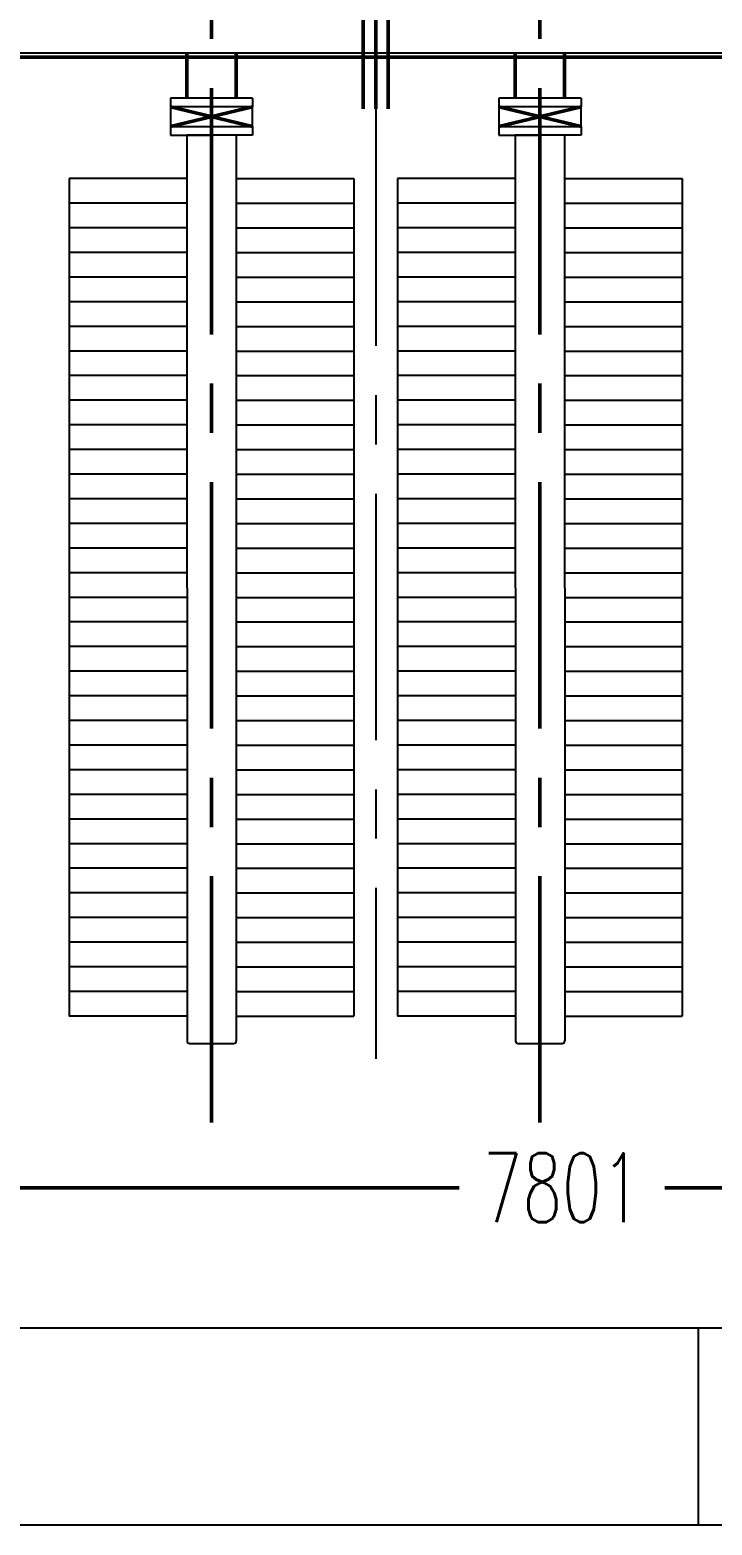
# Model space of a CAD drawing. Header units: millimetres. Extents: x 71406 to 93150, y 2492 to 17792.
# Drawn here: x 76297 to 77543, y 2582 to 5314 of the extents above; entities that cross this region are included whole.
import ezdxf

# ---------------------------------------------------------------- set-up
doc = ezdxf.new("R2010")
doc.units = ezdxf.units.MM
doc.header["$LTSCALE"] = 360
doc.linetypes.add('CENTER', pattern=[2, 1.25, -0.25, 0.25, -0.25])
doc.linetypes.add('DIVIDE', pattern=[1.25, 0.5, -0.25, 0, -0.25, 0, -0.25])
for name, color, linetype, lineweight in [('0粗实线层', 7, 'Continuous', 50), ('2中心线层', 1, 'CENTER', 25), ('6标注层', 3, 'Continuous', 25)]:
    doc.layers.add(name, color=color, linetype=linetype, lineweight=lineweight)
for name, color, linetype in [('2', 2, 'CENTER'), ('5', 3, 'Continuous'), ('6', 4, 'DIVIDE')]:
    doc.layers.add(name, color=color, linetype=linetype)
doc.styles.add('TH_GBDIM', font='txt.shx', dxfattribs={"width": 0.67, "bigfont": 'hztxt.shx'})
doc.dimstyles.new('TH_GBDIM', dxfattribs={"dimscale": 36, "dimtxt": 3.5, "dimasz": 2.5, "dimexe": 2, "dimexo": 0, "dimgap": 1.5, "dimtad": 0, "dimtoh": 1, "dimdec": 1, "dimdsep": 46, "dimtxsty": 'TH_GBDIM', "dimcen": 2.5, "dimclrd": 3, "dimclre": 3, "dimclrt": 6, "dimadec": 0, "dimazin": 2, "dimtfac": 0.714286, "dimtdec": 1, "dimtmove": 0, "dimatfit": 3, "dimfxl": 2, "dimtzin": 0, "dimlwd": -1, "dimlwe": -1, "dimarcsym": 0})

# ---------------------------------------------------------------- blocks, each defined once
blk = doc.blocks.new('A$C480E185F')
at = {"color": 1, "linetype": 'CENTER'}
for p, q in [((-2110, -3405.6), (-2110, -1291)), ((-1510, -3405.6), (-1510, -1291))]:
    blk.add_line(p, q, dxfattribs=at)
at = {"color": 0}
for p, q in [((-2155, -1450), (-2155, -1534)), ((-2065, -1450), (-2065, -1534)), ((-1555, -1450), (-1555, -1534)), ((-1465, -1450), (-1465, -1534)), ((-2035, -1550), (-2185, -1586)), ((-2185, -1550), (-2035, -1586)), ((-2035, -1550), (-2185, -1586)), ((-2185, -1550), (-2035, -1586)), ((-2035, -1550), (-2185, -1586)), ((-2185, -1550), (-2035, -1586)), ((-2035, -1550), (-2185, -1586)), ((-2185, -1550), (-2035, -1586)), ((-1435, -1550), (-1585, -1586)), ((-1585, -1550), (-1435, -1586)), ((-1435, -1550), (-1585, -1586)), ((-1585, -1550), (-1435, -1586)), ((-1435, -1550), (-1585, -1586)), ((-1585, -1550), (-1435, -1586)), ((-1435, -1550), (-1585, -1586)), ((-1585, -1550), (-1435, -1586))]:
    blk.add_line(p, q, dxfattribs=at)
at = {"layer": '0粗实线层', "color": 0}
for p, q in [((-1833, -1182.5), (-1833, -1553.5)), ((-1810, -1182.5), (-1810, -1553.5)), ((-1787, -1182.5), (-1787, -1553.5)), ((-5267, -1459.5), (1647, -1459.5))]:
    blk.add_line(p, q, dxfattribs=at)
at = {"layer": '5', "color": 0}
for p, q in [((-2035, -1534), (-2185, -1534)), ((-2185, -1534), (-2185, -1550)), ((-2035, -1534), (-2185, -1534)), ((-2185, -1534), (-2185, -1550)), ((-2035, -1534), (-2185, -1534)), ((-2185, -1534), (-2185, -1550)), ((-2035, -1534), (-2185, -1534)), ((-2185, -1534), (-2185, -1550)), ((-2035, -1550), (-2185, -1550)), ((-2185, -1550), (-2185, -1586)), ((-2035, -1550), (-2185, -1550)), ((-2185, -1550), (-2185, -1586)), ((-2035, -1550), (-2185, -1550)), ((-2185, -1550), (-2185, -1586)), ((-2035, -1550), (-2185, -1550)), ((-2185, -1550), (-2185, -1586)), ((-2035, -1534), (-2035, -1550)), ((-2035, -1534), (-2035, -1550)), ((-2035, -1534), (-2035, -1550)), ((-2035, -1534), (-2035, -1550)), ((-2035, -1586), (-2035, -1550)), ((-2035, -1586), (-2035, -1550)), ((-2035, -1586), (-2035, -1550)), ((-2035, -1586), (-2035, -1550)), ((-1435, -1534), (-1585, -1534)), ((-1585, -1534), (-1585, -1550)), ((-1435, -1534), (-1585, -1534)), ((-1585, -1534), (-1585, -1550)), ((-1435, -1534), (-1585, -1534)), ((-1585, -1534), (-1585, -1550)), ((-1435, -1534), (-1585, -1534)), ((-1585, -1534), (-1585, -1550)), ((-1435, -1550), (-1585, -1550)), ((-1585, -1550), (-1585, -1586)), ((-1435, -1550), (-1585, -1550)), ((-1585, -1550), (-1585, -1586)), ((-1435, -1550), (-1585, -1550)), ((-1585, -1550), (-1585, -1586)), ((-1435, -1550), (-1585, -1550)), ((-1585, -1550), (-1585, -1586)), ((-1435, -1534), (-1435, -1550)), ((-1435, -1534), (-1435, -1550)), ((-1435, -1534), (-1435, -1550)), ((-1435, -1534), (-1435, -1550)), ((-1435, -1586), (-1435, -1550)), ((-1435, -1586), (-1435, -1550)), ((-1435, -1586), (-1435, -1550)), ((-1435, -1586), (-1435, -1550)), ((-2185, -1586), (-2185, -1602)), ((-2185, -1586), (-2035, -1586)), ((-2185, -1586), (-2185, -1602)), ((-2185, -1586), (-2035, -1586)), ((-2185, -1586), (-2185, -1602)), ((-2185, -1586), (-2035, -1586)), ((-2185, -1586), (-2185, -1602)), ((-2185, -1586), (-2035, -1586)), ((-2185, -1602), (-2110, -1602)), ((-2185, -1602), (-2110, -1602)), ((-2185, -1602), (-2110, -1602)), ((-2185, -1602), (-2110, -1602)), ((-2110, -1602), (-2155, -1602)), ((-2110, -1602), (-2155, -1602)), ((-2110, -1602), (-2155, -1602)), ((-2110, -1602), (-2155, -1602)), ((-2155, -1602), (-2154.5, -3256)), ((-2035, -1602), (-2110, -1602)), ((-2035, -1602), (-2110, -1602)), ((-2035, -1602), (-2110, -1602)), ((-2035, -1602), (-2110, -1602)), ((-2065, -1602), (-2064.5, -3256)), ((-2035, -1586), (-2035, -1602)), ((-2035, -1586), (-2035, -1602)), ((-2035, -1586), (-2035, -1602)), ((-2035, -1586), (-2035, -1602)), ((-1585, -1586), (-1585, -1602)), ((-1585, -1586), (-1435, -1586)), ((-1585, -1586), (-1585, -1602)), ((-1585, -1586), (-1435, -1586)), ((-1585, -1586), (-1585, -1602)), ((-1585, -1586), (-1435, -1586)), ((-1585, -1586), (-1585, -1602)), ((-1585, -1586), (-1435, -1586)), ((-1585, -1602), (-1510, -1602)), ((-1585, -1602), (-1510, -1602)), ((-1585, -1602), (-1510, -1602)), ((-1585, -1602), (-1510, -1602)), ((-1510, -1602), (-1555, -1602)), ((-1510, -1602), (-1555, -1602)), ((-1510, -1602), (-1555, -1602)), ((-1510, -1602), (-1555, -1602)), ((-1555, -1602), (-1554.5, -3256)), ((-1435, -1602), (-1510, -1602)), ((-1435, -1602), (-1510, -1602)), ((-1435, -1602), (-1510, -1602)), ((-1435, -1602), (-1510, -1602)), ((-1465, -1602), (-1464.5, -3256)), ((-1435, -1586), (-1435, -1602)), ((-1435, -1586), (-1435, -1602)), ((-1435, -1586), (-1435, -1602)), ((-1435, -1586), (-1435, -1602)), ((-2370, -1681), (-2370, -3211)), ((-2155, -1681), (-2370, -1681)), ((-2065, -1681), (-1850, -1681)), ((-1850, -1681), (-1850, -3211)), ((-1770, -1681), (-1770, -3211)), ((-1555, -1681), (-1770, -1681)), ((-1465, -1681), (-1250, -1681)), ((-1250, -1681), (-1250, -3211)), ((-2155, -3211), (-2370, -3211)), ((-2155, -3211), (-2370, -3211)), ((-2155, -3211), (-2370, -3211)), ((-2155, -3211), (-2370, -3211)), ((-2155, -3211), (-2370, -3211)), ((-2155, -3211), (-2370, -3211)), ((-2155, -3211), (-2370, -3211)), ((-2155, -3211), (-2370, -3211)), ((-2155, -3211), (-2370, -3211)), ((-2155, -3211), (-2370, -3211)), ((-2155, -3211), (-2370, -3211)), ((-2155, -3211), (-2370, -3211)), ((-2155, -3211), (-2370, -3211)), ((-2155, -3211), (-2370, -3211)), ((-2155, -3211), (-2370, -3211)), ((-2155, -3211), (-2370, -3211)), ((-2065, -3211), (-1850, -3211)), ((-2065, -3211), (-1850, -3211)), ((-2065, -3211), (-1850, -3211)), ((-2065, -3211), (-1850, -3211)), ((-2065, -3211), (-1850, -3211)), ((-2065, -3211), (-1850, -3211)), ((-2065, -3211), (-1850, -3211)), ((-2065, -3211), (-1850, -3211)), ((-2065, -3211), (-1850, -3211)), ((-2065, -3211), (-1850, -3211)), ((-2065, -3211), (-1850, -3211)), ((-2065, -3211), (-1850, -3211)), ((-2065, -3211), (-1850, -3211)), ((-2065, -3211), (-1850, -3211)), ((-2065, -3211), (-1850, -3211)), ((-2065, -3211), (-1850, -3211)), ((-1555, -3211), (-1770, -3211)), ((-1555, -3211), (-1770, -3211)), ((-1555, -3211), (-1770, -3211)), ((-1555, -3211), (-1770, -3211)), ((-1555, -3211), (-1770, -3211)), ((-1555, -3211), (-1770, -3211)), ((-1555, -3211), (-1770, -3211)), ((-1555, -3211), (-1770, -3211)), ((-1555, -3211), (-1770, -3211)), ((-1555, -3211), (-1770, -3211)), ((-1555, -3211), (-1770, -3211)), ((-1555, -3211), (-1770, -3211)), ((-1555, -3211), (-1770, -3211)), ((-1555, -3211), (-1770, -3211)), ((-1555, -3211), (-1770, -3211)), ((-1555, -3211), (-1770, -3211)), ((-1465, -3211), (-1250, -3211)), ((-1465, -3211), (-1250, -3211)), ((-1465, -3211), (-1250, -3211)), ((-1465, -3211), (-1250, -3211)), ((-1465, -3211), (-1250, -3211)), ((-1465, -3211), (-1250, -3211)), ((-1465, -3211), (-1250, -3211)), ((-1465, -3211), (-1250, -3211)), ((-1465, -3211), (-1250, -3211)), ((-1465, -3211), (-1250, -3211)), ((-1465, -3211), (-1250, -3211)), ((-1465, -3211), (-1250, -3211)), ((-1465, -3211), (-1250, -3211)), ((-1465, -3211), (-1250, -3211)), ((-1465, -3211), (-1250, -3211)), ((-1465, -3211), (-1250, -3211)), ((-2149.5, -3261), (-2069.5, -3261)), ((-1549.5, -3261), (-1469.5, -3261))]:
    blk.add_line(p, q, dxfattribs=at)
at = {"layer": '5', "color": 2}
for p, q in [((-2155, -1726), (-2370, -1726)), ((-2065, -1726), (-1850, -1726)), ((-1555, -1726), (-1770, -1726)), ((-1465, -1726), (-1250, -1726)), ((-2155, -1771), (-2370, -1771)), ((-2065, -1771), (-1850, -1771)), ((-1555, -1771), (-1770, -1771)), ((-1465, -1771), (-1250, -1771)), ((-2155, -1816), (-2370, -1816)), ((-2065, -1816), (-1850, -1816)), ((-1555, -1816), (-1770, -1816)), ((-1465, -1816), (-1250, -1816)), ((-2155, -1861), (-2370, -1861)), ((-2065, -1861), (-1850, -1861)), ((-1555, -1861), (-1770, -1861)), ((-1465, -1861), (-1250, -1861)), ((-2155, -1906), (-2370, -1906)), ((-2065, -1906), (-1850, -1906)), ((-1555, -1906), (-1770, -1906)), ((-1465, -1906), (-1250, -1906)), ((-2155, -1951), (-2370, -1951)), ((-2065, -1951), (-1850, -1951)), ((-1555, -1951), (-1770, -1951)), ((-1465, -1951), (-1250, -1951)), ((-2155, -1996), (-2370, -1996)), ((-2065, -1996), (-1850, -1996)), ((-1555, -1996), (-1770, -1996)), ((-1465, -1996), (-1250, -1996)), ((-2155, -2041), (-2370, -2041)), ((-2065, -2041), (-1850, -2041)), ((-1555, -2041), (-1770, -2041)), ((-1465, -2041), (-1250, -2041)), ((-2155, -2086), (-2370, -2086)), ((-2065, -2086), (-1850, -2086)), ((-1555, -2086), (-1770, -2086)), ((-1465, -2086), (-1250, -2086)), ((-2155, -2131), (-2370, -2131)), ((-2065, -2131), (-1850, -2131)), ((-1555, -2131), (-1770, -2131)), ((-1465, -2131), (-1250, -2131)), ((-2155, -2176), (-2370, -2176)), ((-2065, -2176), (-1850, -2176)), ((-1555, -2176), (-1770, -2176)), ((-1465, -2176), (-1250, -2176)), ((-2155, -2221), (-2370, -2221)), ((-2065, -2221), (-1850, -2221)), ((-1555, -2221), (-1770, -2221)), ((-1465, -2221), (-1250, -2221)), ((-2155, -2266), (-2370, -2266)), ((-2065, -2266), (-1850, -2266)), ((-1555, -2266), (-1770, -2266)), ((-1465, -2266), (-1250, -2266)), ((-2155, -2311), (-2370, -2311)), ((-2065, -2311), (-1850, -2311)), ((-1555, -2311), (-1770, -2311)), ((-1465, -2311), (-1250, -2311)), ((-2155, -2356), (-2370, -2356)), ((-2065, -2356), (-1850, -2356)), ((-1555, -2356), (-1770, -2356)), ((-1465, -2356), (-1250, -2356)), ((-2155, -2401), (-2370, -2401)), ((-2155, -2401), (-2362.5, -2401)), ((-2065, -2401), (-1850, -2401)), ((-2065, -2401), (-1857.5, -2401)), ((-1555, -2401), (-1770, -2401)), ((-1555, -2401), (-1762.5, -2401)), ((-1465, -2401), (-1250, -2401)), ((-1465, -2401), (-1257.5, -2401)), ((-2155, -2446), (-2370, -2446)), ((-2155, -2446), (-2362.5, -2446)), ((-2065, -2446), (-1850, -2446)), ((-2065, -2446), (-1857.5, -2446)), ((-1555, -2446), (-1770, -2446)), ((-1555, -2446), (-1762.5, -2446)), ((-1465, -2446), (-1250, -2446)), ((-1465, -2446), (-1257.5, -2446)), ((-2155, -2491), (-2370, -2491)), ((-2155, -2491), (-2370, -2491)), ((-2065, -2491), (-1850, -2491)), ((-2065, -2491), (-1850, -2491)), ((-1555, -2491), (-1770, -2491)), ((-1555, -2491), (-1770, -2491)), ((-1465, -2491), (-1250, -2491)), ((-1465, -2491), (-1250, -2491)), ((-2155, -2536), (-2370, -2536)), ((-2155, -2536), (-2370, -2536)), ((-2065, -2536), (-1850, -2536)), ((-2065, -2536), (-1850, -2536)), ((-2065, -2536), (-1850, -2536)), ((-1555, -2536), (-1770, -2536)), ((-1555, -2536), (-1770, -2536)), ((-1465, -2536), (-1250, -2536)), ((-1465, -2536), (-1250, -2536)), ((-1465, -2536), (-1250, -2536)), ((-2155, -2581), (-2370, -2581)), ((-2155, -2581), (-2370, -2581)), ((-2155, -2581), (-2370, -2581)), ((-2155, -2581), (-2370, -2581)), ((-2065, -2581), (-1850, -2581)), ((-2065, -2581), (-1850, -2581)), ((-2065, -2581), (-1850, -2581)), ((-2065, -2581), (-1850, -2581)), ((-2065, -2581), (-1850, -2581)), ((-1555, -2581), (-1770, -2581)), ((-1555, -2581), (-1770, -2581)), ((-1555, -2581), (-1770, -2581)), ((-1555, -2581), (-1770, -2581)), ((-1465, -2581), (-1250, -2581)), ((-1465, -2581), (-1250, -2581)), ((-1465, -2581), (-1250, -2581)), ((-1465, -2581), (-1250, -2581)), ((-1465, -2581), (-1250, -2581)), ((-2155, -2626), (-2370, -2626)), ((-2155, -2626), (-2370, -2626)), ((-2155, -2626), (-2370, -2626)), ((-2155, -2626), (-2370, -2626)), ((-2155, -2626), (-2370, -2626)), ((-2155, -2626), (-2370, -2626)), ((-2155, -2626), (-2370, -2626)), ((-2065, -2626), (-1850, -2626)), ((-2065, -2626), (-1850, -2626)), ((-2065, -2626), (-1850, -2626)), ((-2065, -2626), (-1850, -2626)), ((-2065, -2626), (-1850, -2626)), ((-2065, -2626), (-1850, -2626)), ((-2065, -2626), (-1850, -2626)), ((-1555, -2626), (-1770, -2626)), ((-1555, -2626), (-1770, -2626)), ((-1555, -2626), (-1770, -2626)), ((-1555, -2626), (-1770, -2626)), ((-1555, -2626), (-1770, -2626)), ((-1555, -2626), (-1770, -2626)), ((-1555, -2626), (-1770, -2626)), ((-1465, -2626), (-1250, -2626)), ((-1465, -2626), (-1250, -2626)), ((-1465, -2626), (-1250, -2626)), ((-1465, -2626), (-1250, -2626)), ((-1465, -2626), (-1250, -2626)), ((-1465, -2626), (-1250, -2626)), ((-1465, -2626), (-1250, -2626)), ((-2155, -2671), (-2370, -2671)), ((-2155, -2671), (-2370, -2671)), ((-2155, -2671), (-2370, -2671)), ((-2155, -2671), (-2370, -2671)), ((-2065, -2671), (-1850, -2671)), ((-2065, -2671), (-1850, -2671)), ((-2065, -2671), (-1850, -2671)), ((-2065, -2671), (-1850, -2671)), ((-2065, -2671), (-1850, -2671)), ((-1555, -2671), (-1770, -2671)), ((-1555, -2671), (-1770, -2671)), ((-1555, -2671), (-1770, -2671)), ((-1555, -2671), (-1770, -2671)), ((-1465, -2671), (-1250, -2671)), ((-1465, -2671), (-1250, -2671)), ((-1465, -2671), (-1250, -2671)), ((-1465, -2671), (-1250, -2671)), ((-1465, -2671), (-1250, -2671)), ((-2155, -2716), (-2370, -2716)), ((-2155, -2716), (-2370, -2716)), ((-2155, -2716), (-2370, -2716)), ((-2155, -2716), (-2370, -2716)), ((-2155, -2716), (-2370, -2716)), ((-2155, -2716), (-2370, -2716)), ((-2155, -2716), (-2370, -2716)), ((-2065, -2716), (-1850, -2716)), ((-2065, -2716), (-1850, -2716)), ((-2065, -2716), (-1850, -2716)), ((-2065, -2716), (-1850, -2716)), ((-2065, -2716), (-1850, -2716)), ((-2065, -2716), (-1850, -2716)), ((-2065, -2716), (-1850, -2716)), ((-1555, -2716), (-1770, -2716)), ((-1555, -2716), (-1770, -2716)), ((-1555, -2716), (-1770, -2716)), ((-1555, -2716), (-1770, -2716)), ((-1555, -2716), (-1770, -2716)), ((-1555, -2716), (-1770, -2716)), ((-1555, -2716), (-1770, -2716)), ((-1465, -2716), (-1250, -2716)), ((-1465, -2716), (-1250, -2716)), ((-1465, -2716), (-1250, -2716)), ((-1465, -2716), (-1250, -2716)), ((-1465, -2716), (-1250, -2716)), ((-1465, -2716), (-1250, -2716)), ((-1465, -2716), (-1250, -2716)), ((-2155, -2761), (-2370, -2761)), ((-2155, -2761), (-2370, -2761)), ((-2155, -2761), (-2370, -2761)), ((-2155, -2761), (-2370, -2761)), ((-2065, -2761), (-1850, -2761)), ((-2065, -2761), (-1850, -2761)), ((-2065, -2761), (-1850, -2761)), ((-2065, -2761), (-1850, -2761)), ((-2065, -2761), (-1850, -2761)), ((-1555, -2761), (-1770, -2761)), ((-1555, -2761), (-1770, -2761)), ((-1555, -2761), (-1770, -2761)), ((-1555, -2761), (-1770, -2761)), ((-1465, -2761), (-1250, -2761)), ((-1465, -2761), (-1250, -2761)), ((-1465, -2761), (-1250, -2761)), ((-1465, -2761), (-1250, -2761)), ((-1465, -2761), (-1250, -2761)), ((-2155, -2806), (-2370, -2806)), ((-2155, -2806), (-2370, -2806)), ((-2155, -2806), (-2370, -2806)), ((-2155, -2806), (-2370, -2806)), ((-2155, -2806), (-2370, -2806)), ((-2155, -2806), (-2370, -2806)), ((-2155, -2806), (-2370, -2806)), ((-2065, -2806), (-1850, -2806)), ((-2065, -2806), (-1850, -2806)), ((-2065, -2806), (-1850, -2806)), ((-2065, -2806), (-1850, -2806)), ((-2065, -2806), (-1850, -2806)), ((-2065, -2806), (-1850, -2806)), ((-2065, -2806), (-1850, -2806)), ((-1555, -2806), (-1770, -2806)), ((-1555, -2806), (-1770, -2806)), ((-1555, -2806), (-1770, -2806)), ((-1555, -2806), (-1770, -2806)), ((-1555, -2806), (-1770, -2806)), ((-1555, -2806), (-1770, -2806)), ((-1555, -2806), (-1770, -2806)), ((-1465, -2806), (-1250, -2806)), ((-1465, -2806), (-1250, -2806)), ((-1465, -2806), (-1250, -2806)), ((-1465, -2806), (-1250, -2806)), ((-1465, -2806), (-1250, -2806)), ((-1465, -2806), (-1250, -2806)), ((-1465, -2806), (-1250, -2806)), ((-2155, -2851), (-2370, -2851)), ((-2155, -2851), (-2370, -2851)), ((-2155, -2851), (-2370, -2851)), ((-2155, -2851), (-2370, -2851)), ((-2155, -2851), (-2370, -2851)), ((-2065, -2851), (-1850, -2851)), ((-2065, -2851), (-1850, -2851)), ((-2065, -2851), (-1850, -2851)), ((-2065, -2851), (-1850, -2851)), ((-2065, -2851), (-1850, -2851)), ((-2065, -2851), (-1850, -2851)), ((-2065, -2851), (-1850, -2851)), ((-2065, -2851), (-1850, -2851)), ((-2065, -2851), (-1850, -2851)), ((-2065, -2851), (-1850, -2851)), ((-1555, -2851), (-1770, -2851)), ((-1555, -2851), (-1770, -2851)), ((-1555, -2851), (-1770, -2851)), ((-1555, -2851), (-1770, -2851)), ((-1555, -2851), (-1770, -2851)), ((-1465, -2851), (-1250, -2851)), ((-1465, -2851), (-1250, -2851)), ((-1465, -2851), (-1250, -2851)), ((-1465, -2851), (-1250, -2851)), ((-1465, -2851), (-1250, -2851)), ((-1465, -2851), (-1250, -2851)), ((-1465, -2851), (-1250, -2851)), ((-1465, -2851), (-1250, -2851)), ((-1465, -2851), (-1250, -2851)), ((-1465, -2851), (-1250, -2851)), ((-2155, -2896), (-2370, -2896)), ((-2155, -2896), (-2370, -2896)), ((-2155, -2896), (-2370, -2896)), ((-2155, -2896), (-2370, -2896)), ((-2155, -2896), (-2370, -2896)), ((-2155, -2896), (-2370, -2896)), ((-2155, -2896), (-2370, -2896)), ((-2155, -2896), (-2370, -2896)), ((-2065, -2896), (-1850, -2896)), ((-2065, -2896), (-1850, -2896)), ((-2065, -2896), (-1850, -2896)), ((-2065, -2896), (-1850, -2896)), ((-2065, -2896), (-1850, -2896)), ((-2065, -2896), (-1850, -2896)), ((-2065, -2896), (-1850, -2896)), ((-2065, -2896), (-1850, -2896)), ((-2065, -2896), (-1850, -2896)), ((-2065, -2896), (-1850, -2896)), ((-2065, -2896), (-1850, -2896)), ((-2065, -2896), (-1850, -2896)), ((-2065, -2896), (-1850, -2896)), ((-2065, -2896), (-1850, -2896)), ((-1555, -2896), (-1770, -2896)), ((-1555, -2896), (-1770, -2896)), ((-1555, -2896), (-1770, -2896)), ((-1555, -2896), (-1770, -2896)), ((-1555, -2896), (-1770, -2896)), ((-1555, -2896), (-1770, -2896)), ((-1555, -2896), (-1770, -2896)), ((-1555, -2896), (-1770, -2896)), ((-1465, -2896), (-1250, -2896)), ((-1465, -2896), (-1250, -2896)), ((-1465, -2896), (-1250, -2896)), ((-1465, -2896), (-1250, -2896)), ((-1465, -2896), (-1250, -2896)), ((-1465, -2896), (-1250, -2896)), ((-1465, -2896), (-1250, -2896)), ((-1465, -2896), (-1250, -2896)), ((-1465, -2896), (-1250, -2896)), ((-1465, -2896), (-1250, -2896)), ((-1465, -2896), (-1250, -2896)), ((-1465, -2896), (-1250, -2896)), ((-1465, -2896), (-1250, -2896)), ((-1465, -2896), (-1250, -2896)), ((-2155, -2941), (-2370, -2941)), ((-2155, -2941), (-2370, -2941)), ((-2155, -2941), (-2370, -2941)), ((-2155, -2941), (-2370, -2941)), ((-2155, -2941), (-2370, -2941)), ((-2065, -2941), (-1850, -2941)), ((-2065, -2941), (-1850, -2941)), ((-2065, -2941), (-1850, -2941)), ((-2065, -2941), (-1850, -2941)), ((-2065, -2941), (-1850, -2941)), ((-2065, -2941), (-1850, -2941)), ((-2065, -2941), (-1850, -2941)), ((-2065, -2941), (-1850, -2941)), ((-2065, -2941), (-1850, -2941)), ((-2065, -2941), (-1850, -2941)), ((-1555, -2941), (-1770, -2941)), ((-1555, -2941), (-1770, -2941)), ((-1555, -2941), (-1770, -2941)), ((-1555, -2941), (-1770, -2941)), ((-1555, -2941), (-1770, -2941)), ((-1465, -2941), (-1250, -2941)), ((-1465, -2941), (-1250, -2941)), ((-1465, -2941), (-1250, -2941)), ((-1465, -2941), (-1250, -2941)), ((-1465, -2941), (-1250, -2941)), ((-1465, -2941), (-1250, -2941)), ((-1465, -2941), (-1250, -2941)), ((-1465, -2941), (-1250, -2941)), ((-1465, -2941), (-1250, -2941)), ((-1465, -2941), (-1250, -2941)), ((-2155, -2986), (-2370, -2986)), ((-2155, -2986), (-2370, -2986)), ((-2155, -2986), (-2370, -2986)), ((-2155, -2986), (-2370, -2986)), ((-2155, -2986), (-2370, -2986)), ((-2155, -2986), (-2370, -2986)), ((-2155, -2986), (-2370, -2986)), ((-2155, -2986), (-2370, -2986)), ((-2065, -2986), (-1850, -2986)), ((-2065, -2986), (-1850, -2986)), ((-2065, -2986), (-1850, -2986)), ((-2065, -2986), (-1850, -2986)), ((-2065, -2986), (-1850, -2986)), ((-2065, -2986), (-1850, -2986)), ((-2065, -2986), (-1850, -2986)), ((-2065, -2986), (-1850, -2986)), ((-2065, -2986), (-1850, -2986)), ((-2065, -2986), (-1850, -2986)), ((-2065, -2986), (-1850, -2986)), ((-2065, -2986), (-1850, -2986)), ((-2065, -2986), (-1850, -2986)), ((-2065, -2986), (-1850, -2986)), ((-1555, -2986), (-1770, -2986)), ((-1555, -2986), (-1770, -2986)), ((-1555, -2986), (-1770, -2986)), ((-1555, -2986), (-1770, -2986)), ((-1555, -2986), (-1770, -2986)), ((-1555, -2986), (-1770, -2986)), ((-1555, -2986), (-1770, -2986)), ((-1555, -2986), (-1770, -2986)), ((-1465, -2986), (-1250, -2986)), ((-1465, -2986), (-1250, -2986)), ((-1465, -2986), (-1250, -2986)), ((-1465, -2986), (-1250, -2986)), ((-1465, -2986), (-1250, -2986)), ((-1465, -2986), (-1250, -2986)), ((-1465, -2986), (-1250, -2986)), ((-1465, -2986), (-1250, -2986)), ((-1465, -2986), (-1250, -2986)), ((-1465, -2986), (-1250, -2986)), ((-1465, -2986), (-1250, -2986)), ((-1465, -2986), (-1250, -2986)), ((-1465, -2986), (-1250, -2986)), ((-1465, -2986), (-1250, -2986)), ((-2155, -3031), (-2370, -3031)), ((-2155, -3031), (-2370, -3031)), ((-2155, -3031), (-2370, -3031)), ((-2155, -3031), (-2370, -3031)), ((-2155, -3031), (-2370, -3031)), ((-2155, -3031), (-2370, -3031)), ((-2155, -3031), (-2370, -3031)), ((-2155, -3031), (-2370, -3031)), ((-2155, -3031), (-2370, -3031)), ((-2155, -3031), (-2370, -3031)), ((-2065, -3031), (-1850, -3031)), ((-2065, -3031), (-1850, -3031)), ((-2065, -3031), (-1850, -3031)), ((-2065, -3031), (-1850, -3031)), ((-2065, -3031), (-1850, -3031)), ((-2065, -3031), (-1850, -3031)), ((-2065, -3031), (-1850, -3031)), ((-2065, -3031), (-1850, -3031)), ((-2065, -3031), (-1850, -3031)), ((-2065, -3031), (-1850, -3031)), ((-1555, -3031), (-1770, -3031)), ((-1555, -3031), (-1770, -3031)), ((-1555, -3031), (-1770, -3031)), ((-1555, -3031), (-1770, -3031)), ((-1555, -3031), (-1770, -3031)), ((-1555, -3031), (-1770, -3031)), ((-1555, -3031), (-1770, -3031)), ((-1555, -3031), (-1770, -3031)), ((-1555, -3031), (-1770, -3031)), ((-1555, -3031), (-1770, -3031)), ((-1465, -3031), (-1250, -3031)), ((-1465, -3031), (-1250, -3031)), ((-1465, -3031), (-1250, -3031)), ((-1465, -3031), (-1250, -3031)), ((-1465, -3031), (-1250, -3031)), ((-1465, -3031), (-1250, -3031)), ((-1465, -3031), (-1250, -3031)), ((-1465, -3031), (-1250, -3031)), ((-1465, -3031), (-1250, -3031)), ((-1465, -3031), (-1250, -3031)), ((-2155, -3076), (-2370, -3076)), ((-2155, -3076), (-2370, -3076)), ((-2155, -3076), (-2370, -3076)), ((-2155, -3076), (-2370, -3076)), ((-2155, -3076), (-2370, -3076)), ((-2155, -3076), (-2370, -3076)), ((-2155, -3076), (-2370, -3076)), ((-2155, -3076), (-2370, -3076)), ((-2155, -3076), (-2370, -3076)), ((-2155, -3076), (-2370, -3076)), ((-2065, -3076), (-1850, -3076)), ((-2065, -3076), (-1850, -3076)), ((-2065, -3076), (-1850, -3076)), ((-2065, -3076), (-1850, -3076)), ((-2065, -3076), (-1850, -3076)), ((-2065, -3076), (-1850, -3076)), ((-2065, -3076), (-1850, -3076)), ((-2065, -3076), (-1850, -3076)), ((-2065, -3076), (-1850, -3076)), ((-2065, -3076), (-1850, -3076)), ((-1555, -3076), (-1770, -3076)), ((-1555, -3076), (-1770, -3076)), ((-1555, -3076), (-1770, -3076)), ((-1555, -3076), (-1770, -3076)), ((-1555, -3076), (-1770, -3076)), ((-1555, -3076), (-1770, -3076)), ((-1555, -3076), (-1770, -3076)), ((-1555, -3076), (-1770, -3076)), ((-1555, -3076), (-1770, -3076)), ((-1555, -3076), (-1770, -3076)), ((-1465, -3076), (-1250, -3076)), ((-1465, -3076), (-1250, -3076)), ((-1465, -3076), (-1250, -3076)), ((-1465, -3076), (-1250, -3076)), ((-1465, -3076), (-1250, -3076)), ((-1465, -3076), (-1250, -3076)), ((-1465, -3076), (-1250, -3076)), ((-1465, -3076), (-1250, -3076)), ((-1465, -3076), (-1250, -3076)), ((-1465, -3076), (-1250, -3076)), ((-2155, -3121), (-2370, -3121)), ((-2155, -3121), (-2370, -3121)), ((-2155, -3121), (-2370, -3121)), ((-2155, -3121), (-2370, -3121)), ((-2155, -3121), (-2370, -3121)), ((-2155, -3121), (-2370, -3121)), ((-2155, -3121), (-2370, -3121)), ((-2155, -3121), (-2370, -3121)), ((-2155, -3121), (-2370, -3121)), ((-2155, -3121), (-2370, -3121)), ((-2065, -3121), (-1850, -3121)), ((-2065, -3121), (-1850, -3121)), ((-2065, -3121), (-1850, -3121)), ((-2065, -3121), (-1850, -3121)), ((-2065, -3121), (-1850, -3121)), ((-2065, -3121), (-1850, -3121)), ((-2065, -3121), (-1850, -3121)), ((-2065, -3121), (-1850, -3121)), ((-2065, -3121), (-1850, -3121)), ((-2065, -3121), (-1850, -3121)), ((-1555, -3121), (-1770, -3121)), ((-1555, -3121), (-1770, -3121)), ((-1555, -3121), (-1770, -3121)), ((-1555, -3121), (-1770, -3121)), ((-1555, -3121), (-1770, -3121)), ((-1555, -3121), (-1770, -3121)), ((-1555, -3121), (-1770, -3121)), ((-1555, -3121), (-1770, -3121)), ((-1555, -3121), (-1770, -3121)), ((-1555, -3121), (-1770, -3121)), ((-1465, -3121), (-1250, -3121)), ((-1465, -3121), (-1250, -3121)), ((-1465, -3121), (-1250, -3121)), ((-1465, -3121), (-1250, -3121)), ((-1465, -3121), (-1250, -3121)), ((-1465, -3121), (-1250, -3121)), ((-1465, -3121), (-1250, -3121)), ((-1465, -3121), (-1250, -3121)), ((-1465, -3121), (-1250, -3121)), ((-1465, -3121), (-1250, -3121)), ((-2155, -3166), (-2370, -3166)), ((-2155, -3166), (-2370, -3166)), ((-2155, -3166), (-2370, -3166)), ((-2155, -3166), (-2370, -3166)), ((-2155, -3166), (-2370, -3166)), ((-2155, -3166), (-2370, -3166)), ((-2155, -3166), (-2370, -3166)), ((-2155, -3166), (-2370, -3166)), ((-2155, -3166), (-2370, -3166)), ((-2155, -3166), (-2370, -3166)), ((-2065, -3166), (-1850, -3166)), ((-2065, -3166), (-1850, -3166)), ((-2065, -3166), (-1850, -3166)), ((-2065, -3166), (-1850, -3166)), ((-2065, -3166), (-1850, -3166)), ((-2065, -3166), (-1850, -3166)), ((-2065, -3166), (-1850, -3166)), ((-2065, -3166), (-1850, -3166)), ((-2065, -3166), (-1850, -3166)), ((-2065, -3166), (-1850, -3166)), ((-1555, -3166), (-1770, -3166)), ((-1555, -3166), (-1770, -3166)), ((-1555, -3166), (-1770, -3166)), ((-1555, -3166), (-1770, -3166)), ((-1555, -3166), (-1770, -3166)), ((-1555, -3166), (-1770, -3166)), ((-1555, -3166), (-1770, -3166)), ((-1555, -3166), (-1770, -3166)), ((-1555, -3166), (-1770, -3166)), ((-1555, -3166), (-1770, -3166)), ((-1465, -3166), (-1250, -3166)), ((-1465, -3166), (-1250, -3166)), ((-1465, -3166), (-1250, -3166)), ((-1465, -3166), (-1250, -3166)), ((-1465, -3166), (-1250, -3166)), ((-1465, -3166), (-1250, -3166)), ((-1465, -3166), (-1250, -3166)), ((-1465, -3166), (-1250, -3166)), ((-1465, -3166), (-1250, -3166)), ((-1465, -3166), (-1250, -3166))]:
    blk.add_line(p, q, dxfattribs=at)
at = {"layer": '5', "color": 0}
for centre, start, end in [((-2149.5, -3256), 180, 270), ((-2069.5, -3256), 270, 0), ((-1549.5, -3256), 180, 270), ((-1469.5, -3256), 270, 0)]:
    blk.add_arc(centre, 5, start, end, dxfattribs=at)
at = {"layer": '6', "color": 6, "linetype": 'ByBlock'}
for p, q in [((-5267, -1451.5), (-2336.3, -1451.5)), ((-2387, -1451.5), (1647, -1451.5))]:
    blk.add_line(p, q, dxfattribs=at)
blk = doc.blocks.new('*D895')
at = {"layer": '0粗实线层', "color": 3, "transparency": 16777216}
for p, q in [((81169, 8504.7), (81169, 3126.7)), ((73368.4, 3512.3), (73368.4, 3126.7)), ((73458.4, 3198.7), (77081, 3198.7)), ((81079, 3198.7), (77456.4, 3198.7))]:
    blk.add_line(p, q, dxfattribs=at)
for points in [[(73458.4, 3213.7), (73458.4, 3183.7), (73368.4, 3198.7)], [(81079, 3213.7), (81079, 3183.7), (81169, 3198.7)]]:
    blk.add_solid(points, dxfattribs=at)
at = {"layer": 'Defpoints', "color": 0, "transparency": 16777216}
for p in [(81169, 8504.7), (73368.4, 3512.3), (81169, 3198.7)]:
    blk.add_point(p, dxfattribs=at)
at = {"layer": '0粗实线层', "color": 6, "transparency": 16777216, "insert": (77268.7, 3198.7), "char_height": 126, "attachment_point": 5, "style": 'TH_GBDIM'}
blk.add_mtext('7801', dxfattribs=at)

msp = doc.modelspace()

# ---------------------------------------------------------------- linework, layer by layer
at = {"layer": '2', "linetype": 'ByBlock'}
msp.add_line((92610.159, 2942.468), (72486.159, 2942.468), dxfattribs=at)
at = {"layer": '2中心线层'}
msp.add_line((76928.351, 10226.439), (76928.351, 3434.476), dxfattribs=at)
at = {"layer": '6标注层', "linetype": 'ByBlock'}
for p, q in [((77517.159, 2942.468), (77517.159, 2582.468)), ((92970.159, 2582.468), (71586.159, 2582.468))]:
    msp.add_line(p, q, dxfattribs=at)

# ---------------------------------------------------------------- block references
at = {"layer": '0粗实线层'}
msp.add_blockref('A$C480E185F', (78738.351, 6723.295), dxfattribs=at)

# ---------------------------------------------------------------- dimensions: what is measured, and where the dimension line sits
dim = msp.add_linear_dim(base=(81169.047, 3198.735), p1=(73368.351, 3512.295), p2=(81169.047, 8504.744), dimstyle='TH_GBDIM', override={"dimdec": 0}, dxfattribs=at)
dim.commit()
dim.dimension.update_dxf_attribs({"geometry": '*D895', "text_midpoint": (77268.699, 3198.735)})

doc.saveas('drawing.dxf')
